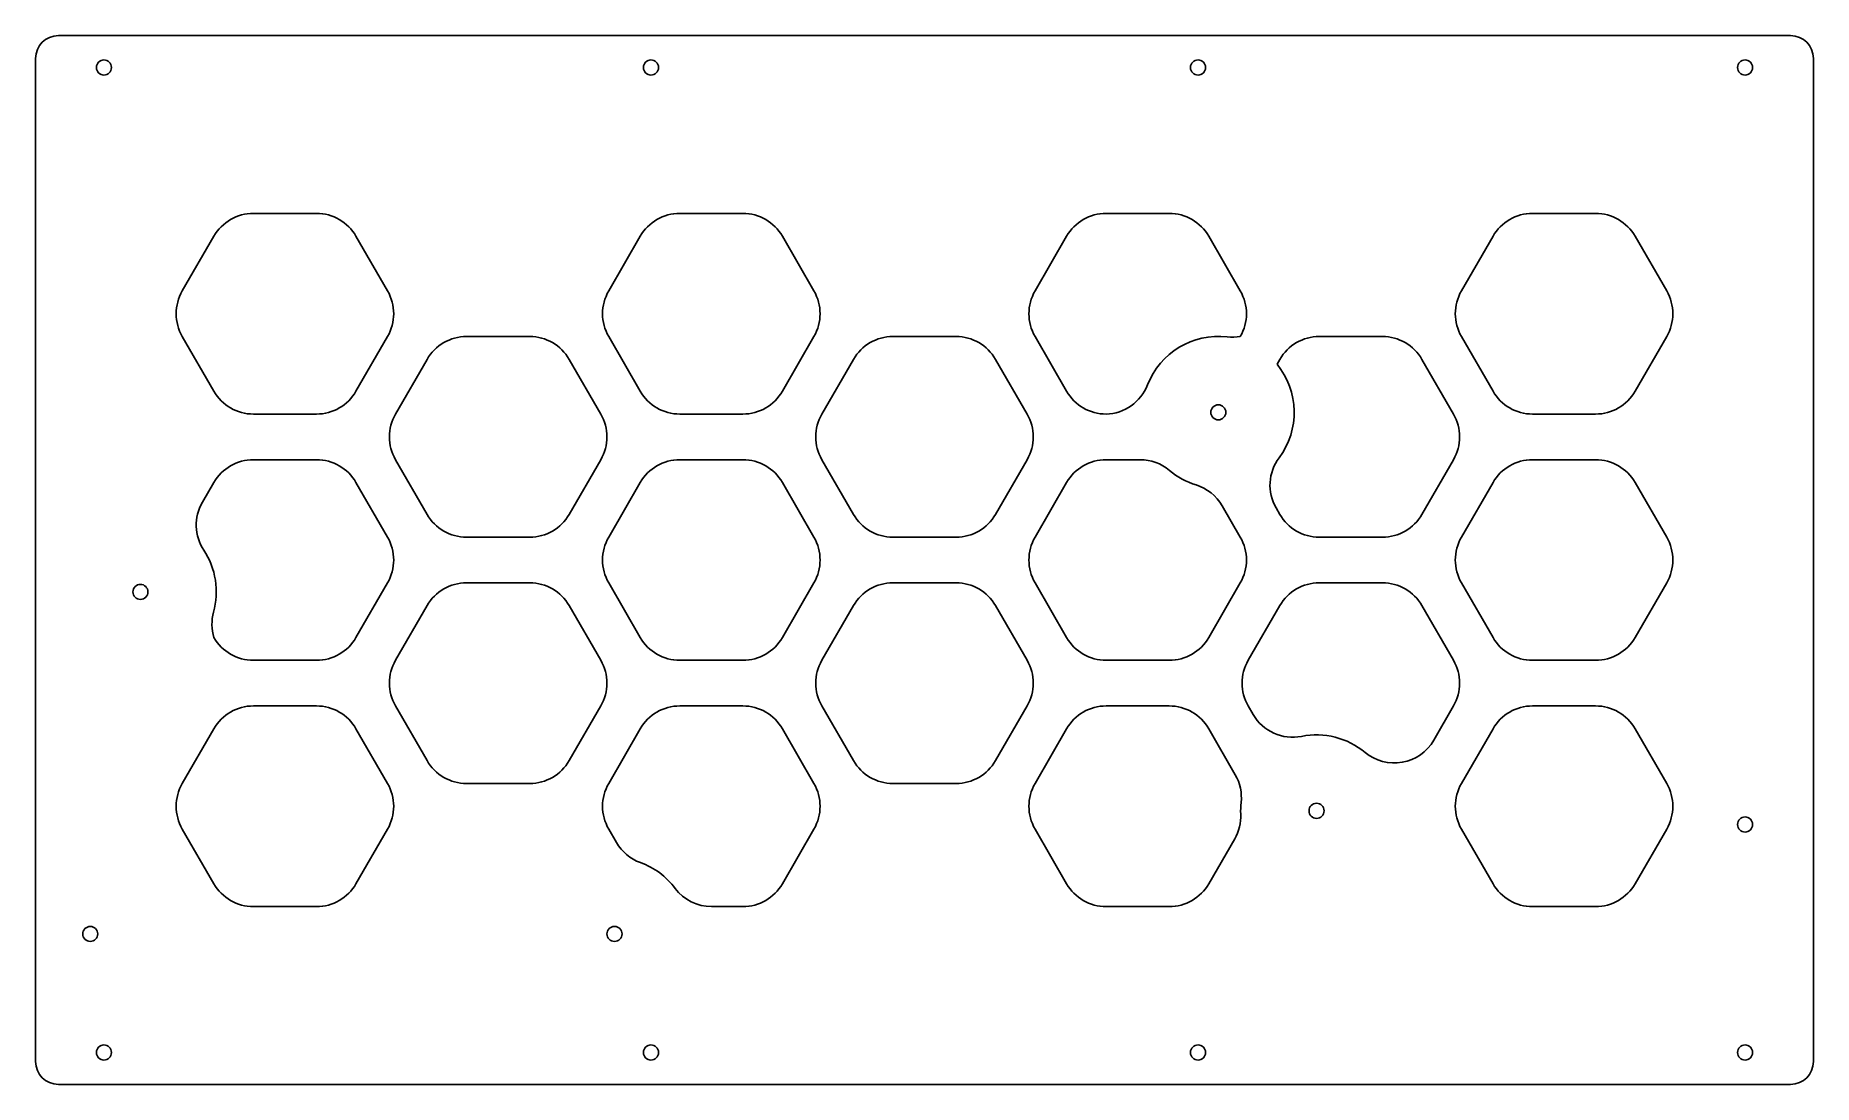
# Model space of a CAD drawing. Header units: millimetres. Extents: x -195 to 195, y -115 to 115.
import ezdxf

# ---------------------------------------------------------------- set-up
doc = ezdxf.new("R2010")
doc.units = ezdxf.units.MM

msp = doc.modelspace()

# ---------------------------------------------------------------- linework, layer by layer
at = {"color": 7, "linetype": 'Continuous', "lineweight": 25}
for p, q in [((190, 115), (-190, 115)), ((-195, 110), (-195, -110)), ((195, -110), (195, 110)), ((-133.37, 76), (-147.22, 76)), ((-39.84, 76), (-53.69, 76)), ((53.69, 76), (39.84, 76)), ((147.22, 76), (133.37, 76)), ((-155.88, 71), (-162.81, 59)), ((-117.78, 59), (-124.71, 71)), ((-62.35, 71), (-69.28, 59)), ((-24.25, 59), (-31.18, 71)), ((31.18, 71), (24.25, 59)), ((69.28, 59), (62.35, 71)), ((124.71, 71), (117.78, 59)), ((162.81, 59), (155.88, 71)), ((-162.81, 49), (-155.88, 37)), ((-124.71, 37), (-117.78, 49)), ((-86.6, 49), (-100.46, 49)), ((-69.28, 49), (-62.35, 37)), ((-31.18, 37), (-24.25, 49)), ((6.93, 49), (-6.93, 49)), ((24.25, 49), (31.18, 37)), ((100.46, 49), (86.6, 49)), ((117.78, 49), (124.71, 37)), ((155.88, 37), (162.81, 49)), ((-109.12, 44), (-116.05, 32)), ((-71.01, 32), (-77.94, 44)), ((-15.59, 44), (-22.52, 32)), ((22.52, 32), (15.59, 44)), ((77.94, 44), (77.33, 42.93)), ((116.05, 32), (109.12, 44)), ((-147.22, 32), (-133.37, 32)), ((-53.69, 32), (-39.84, 32)), ((133.37, 32), (147.22, 32)), ((-133.37, 22), (-147.22, 22)), ((-116.05, 22), (-109.12, 10)), ((-77.94, 10), (-71.01, 22)), ((-39.84, 22), (-53.69, 22)), ((-22.52, 22), (-15.59, 10)), ((15.59, 10), (22.52, 22)), ((47.28, 22), (39.84, 22)), ((109.12, 10), (116.05, 22)), ((147.22, 22), (133.37, 22)), ((-155.88, 17), (-158.4, 12.65)), ((-117.78, 5), (-124.71, 17)), ((-62.35, 17), (-69.28, 5)), ((-24.25, 5), (-31.18, 17)), ((31.18, 17), (24.25, 5)), ((124.71, 17), (117.78, 5)), ((162.81, 5), (155.88, 17)), ((69.28, 5), (65.3, 11.9)), ((77.12, 11.42), (77.94, 10)), ((-100.46, 5), (-86.6, 5)), ((-6.93, 5), (6.93, 5)), ((86.6, 5), (100.46, 5)), ((-124.71, -17), (-117.78, -5)), ((-86.6, -5), (-100.46, -5)), ((-69.28, -5), (-62.35, -17)), ((-31.18, -17), (-24.25, -5)), ((6.93, -5), (-6.93, -5)), ((24.25, -5), (31.18, -17)), ((62.35, -17), (69.28, -5)), ((100.46, -5), (86.6, -5)), ((117.78, -5), (124.71, -17)), ((155.88, -17), (162.81, -5)), ((-109.12, -10), (-116.05, -22)), ((-71.01, -22), (-77.94, -10)), ((-15.59, -10), (-22.52, -22)), ((22.52, -22), (15.59, -10)), ((77.94, -10), (71.01, -22)), ((116.05, -22), (109.12, -10)), ((-147.22, -22), (-133.37, -22)), ((-53.69, -22), (-39.84, -22)), ((39.84, -22), (53.69, -22)), ((133.37, -22), (147.22, -22)), ((-133.37, -32), (-147.22, -32)), ((-116.05, -32), (-109.12, -44)), ((-77.94, -44), (-71.01, -32)), ((-39.84, -32), (-53.69, -32)), ((-22.52, -32), (-15.59, -44)), ((15.59, -44), (22.52, -32)), ((53.69, -32), (39.84, -32)), ((71.01, -32), (72.09, -33.87)), ((111.71, -39.52), (116.05, -32)), ((147.22, -32), (133.37, -32)), ((-155.88, -37), (-162.81, -49)), ((-117.78, -49), (-124.71, -37)), ((-62.35, -37), (-69.28, -49)), ((-24.25, -49), (-31.18, -37)), ((31.18, -37), (24.25, -49)), ((68.17, -47.08), (62.35, -37)), ((124.71, -37), (117.78, -49)), ((162.81, -49), (155.88, -37)), ((-100.46, -49), (-86.6, -49)), ((-6.93, -49), (6.93, -49)), ((-162.81, -59), (-155.88, -71)), ((-124.71, -71), (-117.78, -59)), ((-69.28, -59), (-67.58, -61.94)), ((-31.18, -71), (-24.25, -59)), ((24.25, -59), (31.18, -71)), ((62.35, -71), (68.04, -61.16)), ((117.78, -59), (124.71, -71)), ((155.88, -71), (162.81, -59)), ((-147.22, -76), (-133.37, -76)), ((-46.69, -76), (-39.84, -76)), ((39.84, -76), (53.69, -76)), ((133.37, -76), (147.22, -76)), ((-190, -115), (190, -115))]:
    msp.add_line(p, q, dxfattribs=at)
for centre in [(-180, 108), (-60, 108), (60, 108), (180, 108), (64.45, 32.38), (-172, -7), (86, -55), (180, -58), (-183, -82), (-68, -82), (-180, -108), (-60, -108), (60, -108), (180, -108)]:
    msp.add_circle(centre, 1.65, dxfattribs=at)
for centre, radius, start, end in [((-190, 110), 5, 90, 180), ((190, 110), 5, 0, 90), ((-147.22, 66), 10, 90, 150), ((-133.37, 66), 10, 30, 90), ((-53.69, 66), 10, 90, 150), ((-39.84, 66), 10, 30, 90), ((39.84, 66), 10, 90, 150), ((53.69, 66), 10, 30, 90), ((133.37, 66), 10, 90, 150), ((147.22, 66), 10, 30, 90), ((-154.15, 54), 10, 150, 210), ((-126.44, 54), 10, 330, 30), ((-60.62, 54), 10, 150, 210), ((-32.91, 54), 10, 330, 30), ((32.91, 54), 10, 150, 210), ((60.62, 54), 10, 330, 30), ((126.44, 54), 10, 150, 210), ((154.15, 54), 10, 330, 30), ((-100.46, 39), 10, 90, 150), ((-86.6, 39), 10, 30, 90), ((-6.93, 39), 10, 90, 150), ((6.93, 39), 10, 30, 90), ((64.45, 32.38), 16.65, 83.3063, 158.8491), ((67.55, 58.85), 10, 263.3063, 279.9593), ((86.6, 39), 10, 90, 150), ((100.46, 39), 10, 30, 90), ((64.45, 32.38), 16.65, 323.1975, 39.3254), ((-147.22, 42), 10, 210, 270), ((-133.37, 42), 10, 270, 330), ((-53.69, 42), 10, 210, 270), ((-39.84, 42), 10, 270, 330), ((39.84, 42), 10, 210, 270), ((39.59, 42), 10, 271.4076, 338.8491), ((133.37, 42), 10, 210, 270), ((147.22, 42), 10, 270, 330), ((-107.39, 27), 10, 150, 210), ((-79.67, 27), 10, 330, 30), ((-13.86, 27), 10, 150, 210), ((13.86, 27), 10, 330, 30), ((107.39, 27), 10, 330, 30), ((-147.22, 12), 10, 90, 150), ((-133.37, 12), 10, 30, 90), ((-53.69, 12), 10, 90, 150), ((-39.84, 12), 10, 30, 90), ((39.84, 12), 10, 90, 150), ((47.28, 12), 10, 49.886, 90), ((64.45, 32.38), 16.65, 229.886, 252.9623), ((85.78, 16.42), 10, 143.1975, 210), ((133.37, 12), 10, 90, 150), ((147.22, 12), 10, 30, 90), ((56.64, 6.9), 10, 30, 72.9623), ((-149.74, 7.65), 10, 150, 213.3433), ((-100.46, 15), 10, 210, 270), ((-86.6, 15), 10, 270, 330), ((-6.93, 15), 10, 210, 270), ((6.93, 15), 10, 270, 330), ((86.6, 15), 10, 210, 270), ((100.46, 15), 10, 270, 330), ((-126.44, 0), 10, 330, 30), ((-60.62, 0), 10, 150, 210), ((-32.91, 0), 10, 330, 30), ((32.91, 0), 10, 150, 210), ((60.62, 0), 10, 330, 30), ((126.44, 0), 10, 150, 210), ((154.15, 0), 10, 330, 30), ((-172, -7), 16.65, 344.5445, 33.3433), ((-100.46, -15), 10, 90, 150), ((-86.6, -15), 10, 30, 90), ((-6.93, -15), 10, 90, 150), ((6.93, -15), 10, 30, 90), ((86.6, -15), 10, 90, 150), ((100.46, -15), 10, 30, 90), ((-146.31, -14.1), 10, 164.5445, 196.8464), ((-147.22, -12), 10, 210, 270), ((-133.37, -12), 10, 270, 330), ((-53.69, -12), 10, 210, 270), ((-39.84, -12), 10, 270, 330), ((39.84, -12), 10, 210, 270), ((53.69, -12), 10, 270, 330), ((133.37, -12), 10, 210, 270), ((147.22, -12), 10, 270, 330), ((-107.39, -27), 10, 150, 210), ((-79.67, -27), 10, 330, 30), ((-13.86, -27), 10, 150, 210), ((13.86, -27), 10, 330, 30), ((79.67, -27), 10, 150, 210), ((107.39, -27), 10, 330, 30), ((-147.22, -42), 10, 90, 150), ((-133.37, -42), 10, 30, 90), ((-53.69, -42), 10, 90, 150), ((-39.84, -42), 10, 30, 90), ((39.84, -42), 10, 90, 150), ((53.69, -42), 10, 30, 90), ((80.75, -28.87), 10, 210, 281.3511), ((133.37, -42), 10, 90, 150), ((147.22, -42), 10, 30, 90), ((86, -55), 16.65, 50.2311, 101.3511), ((103.05, -34.52), 10, 230.2311, 330), ((-100.46, -39), 10, 210, 270), ((-86.6, -39), 10, 270, 330), ((-6.93, -39), 10, 210, 270), ((6.93, -39), 10, 270, 330), ((-154.15, -54), 10, 150, 210), ((-126.44, -54), 10, 330, 30), ((-60.62, -54), 10, 150, 210), ((-32.91, -54), 10, 330, 30), ((32.91, -54), 10, 150, 210), ((59.51, -52.08), 10, 353.7007, 30), ((126.44, -54), 10, 150, 210), ((154.15, -54), 10, 330, 30), ((86, -55), 16.65, 173.7007, 182.4928), ((59.38, -56.16), 10, 330, 2.4928), ((-58.92, -56.94), 10, 210, 250.0847), ((-68, -82), 16.65, 36.8968, 70.0847), ((-147.22, -66), 10, 210, 270), ((-133.37, -66), 10, 270, 330), ((-46.69, -66), 10, 216.8968, 270), ((-39.84, -66), 10, 270, 330), ((39.84, -66), 10, 210, 270), ((53.69, -66), 10, 270, 330), ((133.37, -66), 10, 210, 270), ((147.22, -66), 10, 270, 330), ((-190, -110), 5, 180, 270), ((190, -110), 5, 270, 0)]:
    msp.add_arc(centre, radius, start, end, dxfattribs=at)

doc.saveas('drawing.dxf')
